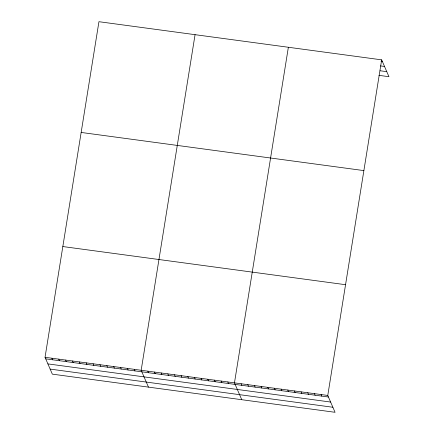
<?xml version="1.0" encoding="UTF-8"?>
<svg xmlns="http://www.w3.org/2000/svg" width="434" height="434" viewBox="0 0 434 434"><rect width="100%" height="100%" fill="white"/><g stroke="black" fill="none" stroke-linecap="round" stroke-linejoin="round"><path stroke-width="0.65" d="M381.665 59.854L327.768 395.45L335.059 412.3L52.335 374.146L45.044 357.296L98.941 21.7L381.665 59.854L388.956 76.704L378.958 75.353M195.067 34.671L141.169 370.267L148.461 387.117M288.366 47.263L234.468 382.859L241.76 399.709M381.003 61.227L382.338 61.411M380.52 65.919L384.524 66.456M380.108 70.758L386.77 71.659M81.153 132.446L363.876 170.6M62.827 246.55L345.556 284.704M45.044 357.296L327.768 395.45M45.716 358.853L328.44 397.007M47.903 363.898L330.627 402.052M50.154 369.101L332.878 407.255M321.106 394.549L321.778 396.106M314.444 393.649L315.117 395.206M307.777 392.754L308.449 394.305M301.115 391.853L301.787 393.41M294.447 390.953L295.12 392.51M287.785 390.052L288.458 391.609M281.118 389.157L281.791 390.709M274.456 388.256L275.129 389.808M267.789 387.356L268.467 388.913M261.127 386.455L261.8 388.012M254.465 385.555L255.138 387.112M247.798 384.66L248.47 386.211M241.136 383.759L241.809 385.316M227.807 381.958L228.479 383.515M221.139 381.063L221.817 382.614M214.477 380.162L215.15 381.719M207.815 379.262L208.488 380.819M201.148 378.361L201.821 379.918M194.486 377.461L195.159 379.018M187.819 376.566L188.492 378.117M181.157 375.665L181.83 377.222M174.49 374.764L175.168 376.321M167.828 373.864L168.501 375.421M161.166 372.969L161.839 374.52M154.499 372.068L155.171 373.625M147.837 371.168L148.509 372.725M134.307 369.339L134.979 370.896M127.439 368.417L128.111 369.969M120.571 367.489L121.243 369.046M113.708 366.562L114.381 368.119M106.84 365.634L107.513 367.191M99.972 364.706L100.645 366.263M93.109 363.784L93.782 365.336M86.241 362.857L86.914 364.414M79.373 361.929L80.046 363.486M72.511 361.001L73.183 362.558M65.642 360.074L66.315 361.63M58.774 359.151L59.447 360.703M51.912 358.224L52.585 359.781"/></g></svg>
